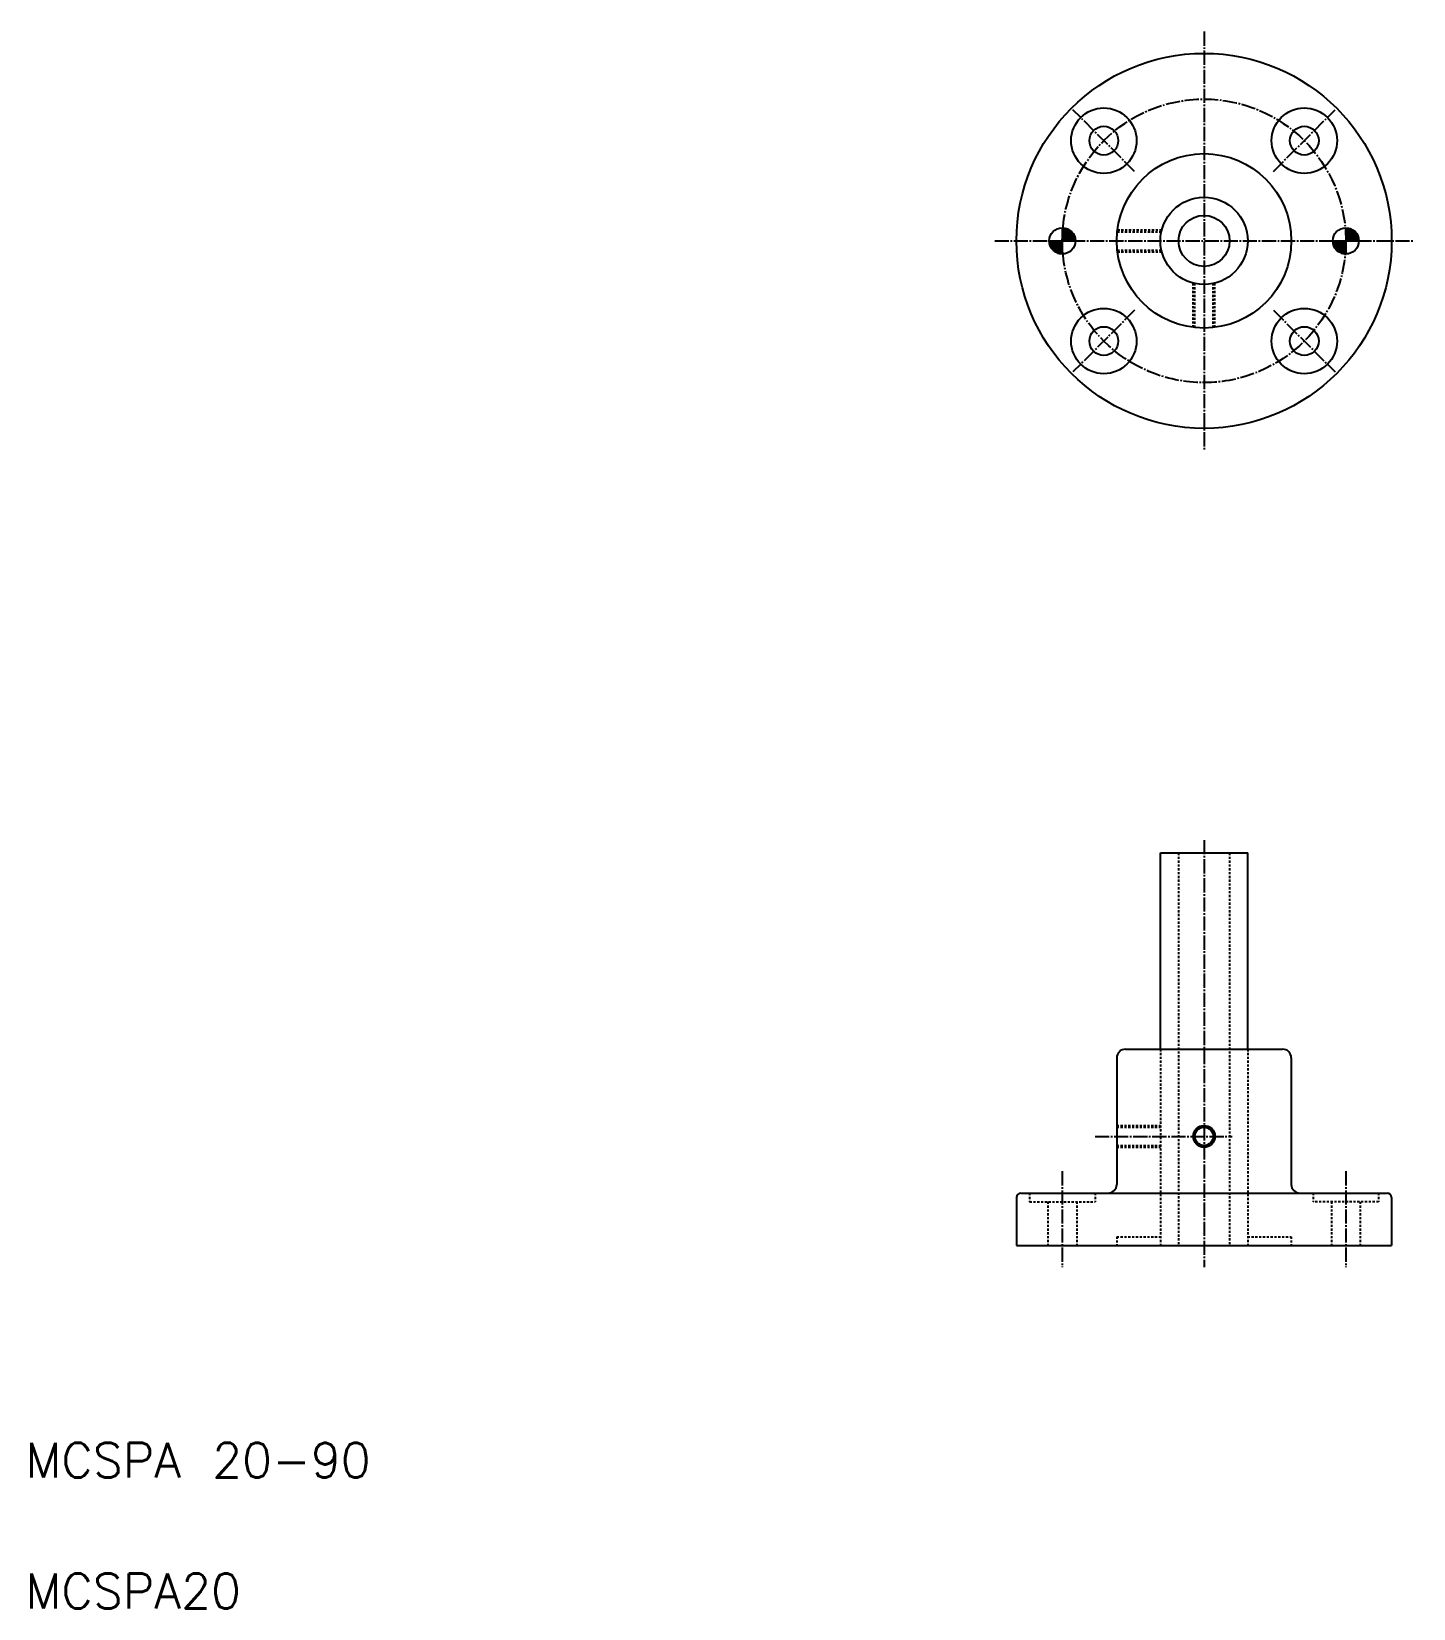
# Model space of a CAD drawing. Extents: x 21 to 338, y 20 to 382.
import ezdxf

# ---------------------------------------------------------------- set-up
doc = ezdxf.new("R2010")
doc.units = 0
doc.header["$LTSCALE"] = 0.25
doc.linetypes.add('CENTER', pattern=[17.5, 13, -1.5, 1.5, -1.5])
doc.linetypes.add('DASHED', pattern=[3.5, 2, -1.5])
doc.layers.get('0').update_dxf_attribs({"linetype": 'CONTINUOUS'})
doc.layers.add('CENTER', color=1, linetype='CENTER')
doc.styles.get("Standard").update_dxf_attribs({"font": 'txt', "bigfont": 'BIGFONT'})

msp = doc.modelspace()

# ---------------------------------------------------------------- linework, layer by layer
for p, q in [((257.66, 336.62), (257.66, 330.62)), ((257.66, 336.42), (258.73, 336.42)), ((322.66, 336.62), (322.66, 330.62)), ((322.66, 336.42), (323.73, 336.42)), ((254.66, 333.62), (260.66, 333.62)), ((254.68, 333.27), (257.66, 333.27)), ((254.74, 332.92), (257.66, 332.92)), ((257.66, 336.07), (259.39, 336.07)), ((257.66, 335.72), (259.8, 335.72)), ((257.66, 335.37), (260.1, 335.37)), ((257.66, 335.02), (260.31, 335.02)), ((257.66, 334.67), (260.47, 334.67)), ((257.66, 334.32), (260.58, 334.32)), ((257.66, 333.97), (260.64, 333.97)), ((257.66, 333.62), (260.66, 333.62)), ((319.66, 333.62), (325.66, 333.62)), ((319.68, 333.27), (322.66, 333.27)), ((319.74, 332.92), (322.66, 332.92)), ((322.66, 336.07), (324.39, 336.07)), ((322.66, 335.72), (324.8, 335.72)), ((322.66, 335.37), (325.1, 335.37)), ((322.66, 335.02), (325.31, 335.02)), ((322.66, 334.67), (325.47, 334.67)), ((322.66, 334.32), (325.58, 334.32)), ((322.66, 333.97), (325.64, 333.97)), ((322.66, 333.62), (325.66, 333.62)), ((254.85, 332.57), (257.66, 332.57)), ((255.01, 332.22), (257.66, 332.22)), ((255.22, 331.87), (257.66, 331.87)), ((255.52, 331.52), (257.66, 331.52)), ((255.93, 331.17), (257.66, 331.17)), ((256.58, 330.82), (257.66, 330.82)), ((319.85, 332.57), (322.66, 332.57)), ((320.01, 332.22), (322.66, 332.22)), ((320.22, 331.87), (322.66, 331.87)), ((320.52, 331.52), (322.66, 331.52)), ((320.93, 331.17), (322.66, 331.17)), ((321.58, 330.82), (322.66, 330.82)), ((280.16, 193.26), (300.16, 193.26)), ((280.16, 148.26), (280.16, 193.26)), ((300.16, 148.26), (300.16, 193.26)), ((270.16, 146.26), (270.16, 117.26)), ((272.16, 148.26), (308.16, 148.26)), ((280.16, 148.26), (300.16, 148.26)), ((285.16, 148.26), (285.16, 148.26)), ((290.16, 148.26), (290.16, 148.26)), ((310.16, 146.26), (310.16, 117.26)), ((247.16, 114.26), (247.16, 103.26)), ((248.16, 115.26), (332.16, 115.26)), ((333.16, 114.26), (333.16, 103.26)), ((247.16, 103.26), (333.16, 103.26))]:
    msp.add_line(p, q)
at = {"color": 3, "linetype": 'DASHED'}
for p, q in [((270.27, 335.72), (280.38, 335.72)), ((270.32, 336.12), (280.48, 336.12)), ((270.27, 331.52), (280.38, 331.52)), ((270.32, 331.12), (280.48, 331.12)), ((287.66, 313.78), (287.66, 323.94)), ((288.06, 313.73), (288.06, 323.84)), ((292.26, 313.73), (292.26, 323.84)), ((292.66, 313.78), (292.66, 323.94)), ((284.31, 193.26), (284.31, 103.26)), ((296.01, 193.26), (296.01, 103.26)), ((280.16, 148.26), (280.16, 103.26)), ((300.16, 148.26), (300.16, 103.26)), ((270.16, 130.76), (280.16, 130.76)), ((270.16, 130.36), (280.16, 130.36)), ((270.16, 126.16), (280.16, 126.16)), ((270.16, 125.76), (280.16, 125.76)), ((250.16, 115.26), (250.16, 113.26)), ((250.16, 113.26), (265.16, 113.26)), ((254.36, 113.26), (254.36, 103.26)), ((260.96, 113.26), (260.96, 103.26)), ((265.16, 115.26), (265.16, 113.26)), ((315.16, 115.26), (315.16, 113.26)), ((330.16, 113.26), (315.16, 113.26)), ((319.36, 113.26), (319.36, 103.26)), ((325.96, 113.26), (325.96, 103.26)), ((330.16, 115.26), (330.16, 113.26)), ((270.16, 105.26), (280.16, 105.26)), ((270.16, 105.26), (270.16, 103.26)), ((300.16, 105.26), (310.16, 105.26)), ((310.16, 105.26), (310.16, 103.26))]:
    msp.add_line(p, q, dxfattribs=at)
for centre, radius in [((290.16, 333.62), 43), ((267.18, 356.6), 7.5), ((313.14, 356.6), 7.5), ((267.18, 356.6), 3.3), ((313.14, 356.6), 3.3), ((290.16, 333.62), 20), ((290.16, 333.62), 10), ((257.66, 333.62), 3), ((290.16, 333.62), 5.85), ((322.66, 333.62), 3), ((267.18, 310.64), 7.5), ((313.14, 310.64), 7.5), ((267.18, 310.64), 3.3), ((313.14, 310.64), 3.3), ((290.16, 128.26), 2.1)]:
    msp.add_circle(centre, radius)
at = {"color": 3}
msp.add_circle((290.16, 128.26), 2.5, dxfattribs=at)
for centre, radius, start, end in [((272.16, 146.26), 2, 90, 180), ((308.16, 146.26), 2, 0, 90), ((268.16, 117.26), 2, 270, 0), ((312.16, 117.26), 2, 180, 270), ((248.16, 114.26), 1, 90, 180), ((332.16, 114.26), 1, 0, 90)]:
    msp.add_arc(centre, radius, start, end)
at = {"layer": 'CENTER', "color": 1, "linetype": 'CENTER'}
for p, q in [((290.16, 381.62), (290.16, 285.62)), ((274.25, 349.53), (260.11, 363.67)), ((306.07, 349.53), (320.21, 363.67)), ((242.16, 333.62), (338.16, 333.62)), ((274.25, 317.71), (260.11, 303.57)), ((306.07, 317.71), (320.21, 303.57)), ((290.16, 196.2), (290.16, 98.26)), ((265.16, 128.26), (296.6, 128.26)), ((257.66, 120.26), (257.66, 98.26)), ((322.66, 120.26), (322.66, 98.26))]:
    msp.add_line(p, q, dxfattribs=at)
msp.add_circle((290.16, 333.62), 32.5, dxfattribs=at)

# ---------------------------------------------------------------- texts
for s, p in [('MCSPA 20-90', (20, 50)), ('MCSPA20', (20, 20))]:
    msp.add_text(s, height=8).set_placement(p)

doc.saveas('drawing.dxf')
